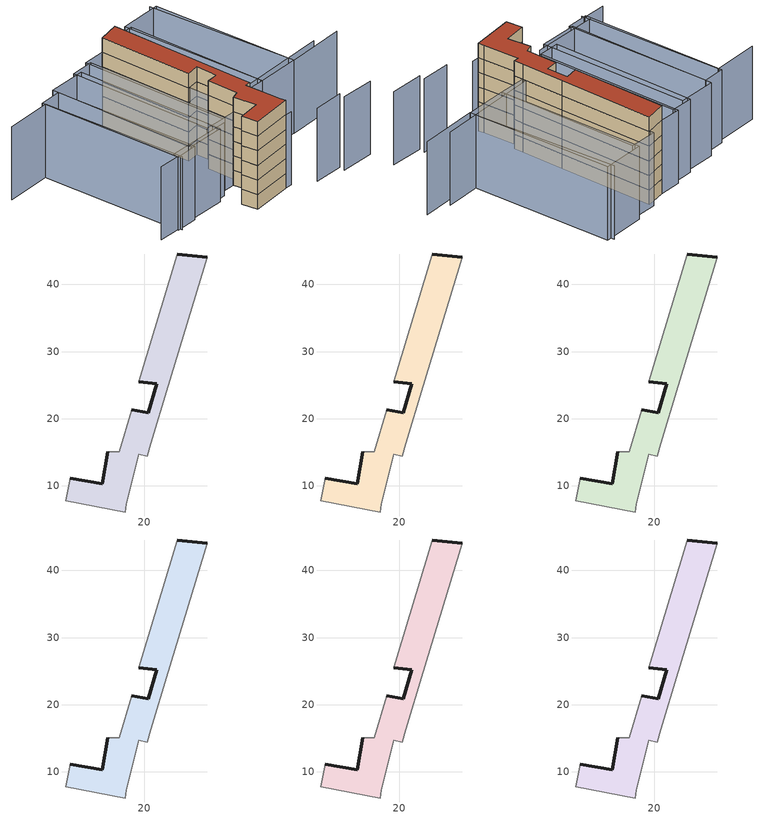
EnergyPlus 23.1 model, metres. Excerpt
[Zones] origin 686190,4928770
91636ae3e21e2e3b_F0_whole
 floor ground (EU_floor_Construction): 29.34,44.07 23.59,24.94 20.96,16.25 20.4,14.4 19.19,14.69 17.33,7.27 17.12,6.12 8.32,7.82 8.96,11.15 13.74,10.34 14.54,15.07 16.24,15.11 18.15,21.37 20.57,20.88 21.84,25.18 19.13,25.54 24.86,44.52 z0
 wall outside (EU_wall_Construction): 29.34,44.07 24.86,44.52 / 19.13,25.54 21.84,25.18 20.57,20.88 18.15,21.37 / 14.54,15.07 13.74,10.34 8.96,11.15 z0:3
 wall adiabatic (EU_wall_Construction): 24.86,44.52 19.13,25.54 / 18.15,21.37 16.24,15.11 14.54,15.07 / 8.96,11.15 8.32,7.82 17.12,6.12 17.33,7.27 19.19,14.69 20.4,14.4 20.96,16.25 23.59,24.94 29.34,44.07 z0:3
91636ae3e21e2e3b_F1_whole
 floor to 91636ae3e21e2e3b_F0_whole (EU_floor_Construction): 29.34,44.07 23.59,24.94 20.96,16.25 20.4,14.4 19.19,14.69 17.33,7.27 17.12,6.12 8.32,7.82 8.96,11.15 13.74,10.34 14.54,15.07 16.24,15.11 18.15,21.37 20.57,20.88 21.84,25.18 19.13,25.54 24.86,44.52 z3
 wall outside (EU_wall_Construction): 29.34,44.07 24.86,44.52 / 19.13,25.54 21.84,25.18 20.57,20.88 18.15,21.37 / 14.54,15.07 13.74,10.34 8.96,11.15 z3:6
 wall adiabatic (EU_wall_Construction): 24.86,44.52 19.13,25.54 / 18.15,21.37 16.24,15.11 14.54,15.07 / 8.96,11.15 8.32,7.82 17.12,6.12 17.33,7.27 19.19,14.69 20.4,14.4 20.96,16.25 23.59,24.94 29.34,44.07 z3:6
91636ae3e21e2e3b_F2_whole
 floor to 91636ae3e21e2e3b_F1_whole (EU_floor_Construction): 29.34,44.07 23.59,24.94 20.96,16.25 20.4,14.4 19.19,14.69 17.33,7.27 17.12,6.12 8.32,7.82 8.96,11.15 13.74,10.34 14.54,15.07 16.24,15.11 18.15,21.37 20.57,20.88 21.84,25.18 19.13,25.54 24.86,44.52 z6
 wall outside (EU_wall_Construction): 29.34,44.07 24.86,44.52 / 19.13,25.54 21.84,25.18 20.57,20.88 18.15,21.37 / 14.54,15.07 13.74,10.34 8.96,11.15 z6:9
 wall adiabatic (EU_wall_Construction): 24.86,44.52 19.13,25.54 / 18.15,21.37 16.24,15.11 14.54,15.07 / 8.96,11.15 8.32,7.82 17.12,6.12 17.33,7.27 19.19,14.69 20.4,14.4 20.96,16.25 23.59,24.94 29.34,44.07 z6:9
91636ae3e21e2e3b_F3_whole
 floor to 91636ae3e21e2e3b_F2_whole (EU_floor_Construction): 29.34,44.07 23.59,24.94 20.96,16.25 20.4,14.4 19.19,14.69 17.33,7.27 17.12,6.12 8.32,7.82 8.96,11.15 13.74,10.34 14.54,15.07 16.24,15.11 18.15,21.37 20.57,20.88 21.84,25.18 19.13,25.54 24.86,44.52 z9
 wall outside (EU_wall_Construction): 29.34,44.07 24.86,44.52 / 19.13,25.54 21.84,25.18 20.57,20.88 18.15,21.37 / 14.54,15.07 13.74,10.34 8.96,11.15 z9:12
 wall adiabatic (EU_wall_Construction): 24.86,44.52 19.13,25.54 / 18.15,21.37 16.24,15.11 14.54,15.07 / 8.96,11.15 8.32,7.82 17.12,6.12 17.33,7.27 19.19,14.69 20.4,14.4 20.96,16.25 23.59,24.94 29.34,44.07 z9:12
91636ae3e21e2e3b_F4_whole
 floor to 91636ae3e21e2e3b_F3_whole (EU_floor_Construction): 29.34,44.07 23.59,24.94 20.96,16.25 20.4,14.4 19.19,14.69 17.33,7.27 17.12,6.12 8.32,7.82 8.96,11.15 13.74,10.34 14.54,15.07 16.24,15.11 18.15,21.37 20.57,20.88 21.84,25.18 19.13,25.54 24.86,44.52 z12
 wall outside (EU_wall_Construction): 29.34,44.07 24.86,44.52 / 19.13,25.54 21.84,25.18 20.57,20.88 18.15,21.37 / 14.54,15.07 13.74,10.34 8.96,11.15 z12:15
 wall adiabatic (EU_wall_Construction): 24.86,44.52 19.13,25.54 / 18.15,21.37 16.24,15.11 14.54,15.07 / 8.96,11.15 8.32,7.82 17.12,6.12 17.33,7.27 19.19,14.69 20.4,14.4 20.96,16.25 23.59,24.94 29.34,44.07 z12:15
91636ae3e21e2e3b_F5_whole
 floor to 91636ae3e21e2e3b_F4_whole (EU_floor_Construction): 29.34,44.07 23.59,24.94 20.96,16.25 20.4,14.4 19.19,14.69 17.33,7.27 17.12,6.12 8.32,7.82 8.96,11.15 13.74,10.34 14.54,15.07 16.24,15.11 18.15,21.37 20.57,20.88 21.84,25.18 19.13,25.54 24.86,44.52 z15
 wall outside (EU_wall_Construction): 29.34,44.07 24.86,44.52 / 19.13,25.54 21.84,25.18 20.57,20.88 18.15,21.37 / 14.54,15.07 13.74,10.34 8.96,11.15 z15:18
 wall adiabatic (EU_wall_Construction): 24.86,44.52 19.13,25.54 / 18.15,21.37 16.24,15.11 14.54,15.07 / 8.96,11.15 8.32,7.82 17.12,6.12 17.33,7.27 19.19,14.69 20.4,14.4 20.96,16.25 23.59,24.94 29.34,44.07 z15:18
 roof outside (EU_roof_Construction): 17.33,7.27 19.19,14.69 20.4,14.4 20.96,16.25 23.59,24.94 29.34,44.07 24.86,44.52 19.13,25.54 21.84,25.18 20.57,20.88 18.15,21.37 16.24,15.11 14.54,15.07 13.74,10.34 8.96,11.15 8.32,7.82 17.12,6.12 z18
shading: 26.96,-1.02 33.84,-3.07 / 21.53,1.92 27.61,0.13 / 8.59,8.7 18.54,5.69 / 19.84,17.36 43.09,11.58 / -3.19,19.07 10.44,15.1 / -8.14,19.42 -3.28,17.96 / 47.71,9.18 35.4,12.12 / 35.4,12.12 42.77,42.94 / -5.37,49.24 4.16,46.77 / 4.16,46.77 -3.45,17.32 / 43.53,41.98 35.44,12.23 / 35.44,12.23 26.59,14.64 / 26.59,14.64 34.68,44.39 / 34.68,44.39 43.53,41.98 / 34.97,43.22 26.57,14.61 / 26.57,14.61 20.96,16.25 / 20.96,16.25 29.36,44.87 / 29.36,44.87 34.97,43.22 / 24.86,44.52 16.18,14.58 / 16.18,14.58 11.68,15.89 / 11.68,15.89 20.36,45.82 / 20.36,45.82 24.86,44.52 / 20.64,44.95 12.06,15.74 / 12.06,15.74 7.42,17.1 / 7.42,17.1 16,46.31 / 16,46.31 20.64,44.95 / 0.41,17.22 9.2,47.54 / 9.2,47.54 16.96,45.29 / 16.96,45.29 8.17,14.96 / 8.17,14.96 0.41,17.22 / 8.82,46.24 0.74,16.7 / 0.74,16.7 -3.8,17.94 / -3.8,17.94 4.29,47.48 / 4.29,47.48 8.82,46.24 z0:15
[Building]
EU S2 Campaign: North Axis=0; Terrain=City; Solar Distribution=FullExterior
[Site:Location]
Bologna: Latitude=44.5; Longitude=11.25; Time Zone=1; Elevation=37
[SizingPeriod:WeatherFileDays]
AnnualSizingPeriod: Begin Month=1; Begin Day of Month=1; End Month=12; End Day of Month=31; Day of Week for Start Day=Monday; Use Weather File Daylight Saving Period=No; Use Weather File Rain and Snow Indicators=No
[MATERIAL]
EU_InternalMass_Material: Roughness=MediumRough; Thickness=0.1; Conductivity=1; Density=1800; Specific Heat=900; Thermal Absorptance=0.9; Solar Absorptance=0.7; Visible Absorptance=0.7
[MATERIAL:NOMASS] Roughness=MediumRough; Thermal Absorptance=0.9; Solar Absorptance=0.7; Visible Absorptance=0.7
Name | Thermal Resistance
EU_wall_NoMass | 0.905828
EU_roof_NoMass | 0.37593
EU_floor_NoMass | 0.67114
[CONSTRUCTION]
EU_wall_Construction: EU_wall_NoMass
EU_roof_Construction: EU_roof_NoMass
EU_floor_Construction: EU_floor_NoMass
EU_InternalMass_Construction: EU_InternalMass_Material
[ZONE] Type=1; Multiplier=1; Ceiling Height=autocalculate; Floor Area=autocalculate; Part of Total Floor Area=Yes
Name | Volume
91636ae3e21e2e3b_F0_whole | 530.851
91636ae3e21e2e3b_F1_whole; 91636ae3e21e2e3b_F2_whole; 91636ae3e21e2e3b_F3_whole; 91636ae3e21e2e3b_F4_whole; 91636ae3e21e2e3b_F5_whole | 530.85
[INTERNALMASS] Construction=EU_InternalMass_Construction; Surface Area=176.95
Name | Zone or ZoneList
91636ae3e21e2e3b_F0_whole_EU_InternalMass | 91636ae3e21e2e3b_F0_whole
91636ae3e21e2e3b_F1_whole_EU_InternalMass | 91636ae3e21e2e3b_F1_whole
91636ae3e21e2e3b_F2_whole_EU_InternalMass | 91636ae3e21e2e3b_F2_whole
91636ae3e21e2e3b_F3_whole_EU_InternalMass | 91636ae3e21e2e3b_F3_whole
91636ae3e21e2e3b_F4_whole_EU_InternalMass | 91636ae3e21e2e3b_F4_whole
91636ae3e21e2e3b_F5_whole_EU_InternalMass | 91636ae3e21e2e3b_F5_whole
[OTHEREQUIPMENT] Fuel Type=Electricity; Design Level Calculation Method=Watts/Area; Power per Zone Floor Area=1; Fraction Latent=0; Fraction Radiant=0; Fraction Lost=0; Carbon Dioxide Generation Rate=0; EndUse Subcategory=EU_Step8_InternalGains
Name | Zone or ZoneList or Space or SpaceList | Schedule
EU_Step8_InternalGain_91636ae3e21e2e3b_F0_whole_f000 | 91636ae3e21e2e3b_F0_whole | EU_Step8_GainSchedule_91636ae3e21e2e3b_F0_whole_f000
EU_Step8_InternalGain_91636ae3e21e2e3b_F1_whole_f000 | 91636ae3e21e2e3b_F1_whole | EU_Step8_GainSchedule_91636ae3e21e2e3b_F1_whole_f000
EU_Step8_InternalGain_91636ae3e21e2e3b_F2_whole_f000 | 91636ae3e21e2e3b_F2_whole | EU_Step8_GainSchedule_91636ae3e21e2e3b_F2_whole_f000
EU_Step8_InternalGain_91636ae3e21e2e3b_F3_whole_f000 | 91636ae3e21e2e3b_F3_whole | EU_Step8_GainSchedule_91636ae3e21e2e3b_F3_whole_f000
EU_Step8_InternalGain_91636ae3e21e2e3b_F4_whole_f000 | 91636ae3e21e2e3b_F4_whole | EU_Step8_GainSchedule_91636ae3e21e2e3b_F4_whole_f000
EU_Step8_InternalGain_91636ae3e21e2e3b_F5_whole_f000 | 91636ae3e21e2e3b_F5_whole | EU_Step8_GainSchedule_91636ae3e21e2e3b_F5_whole_f000
[ZONEVENTILATION:DESIGNFLOWRATE] Schedule=EU_AlwaysOn; Design Flow Rate Calculation Method=AirChanges/Hour; Air Changes per Hour=0.73129; Ventilation Type=Natural; Fan Pressure Rise=0; Fan Total Efficiency=1; Constant Term Coefficient=1; Temperature Term Coefficient=0; Velocity Term Coefficient=0; Velocity Squared Term Coefficient=0; Minimum Indoor Temperature=-100; Maximum Indoor Temperature=100; Delta Temperature=-100; Minimum Outdoor Temperature=-100; Maximum Outdoor Temperature=100; Maximum Wind Speed=40
Name | Zone or ZoneList or Space or SpaceList
EU_ConstantAir_91636ae3e21e2e3b_F0_whole | 91636ae3e21e2e3b_F0_whole
EU_ConstantAir_91636ae3e21e2e3b_F1_whole | 91636ae3e21e2e3b_F1_whole
EU_ConstantAir_91636ae3e21e2e3b_F2_whole | 91636ae3e21e2e3b_F2_whole
EU_ConstantAir_91636ae3e21e2e3b_F3_whole | 91636ae3e21e2e3b_F3_whole
EU_ConstantAir_91636ae3e21e2e3b_F4_whole | 91636ae3e21e2e3b_F4_whole
EU_ConstantAir_91636ae3e21e2e3b_F5_whole | 91636ae3e21e2e3b_F5_whole
[HVACTEMPLATE:THERMOSTAT] Constant Heating Setpoint=20; Constant Cooling Setpoint=50
EU_HeatOnly_91636ae3e21e2e3b_F0_whole; EU_HeatOnly_91636ae3e21e2e3b_F1_whole; EU_HeatOnly_91636ae3e21e2e3b_F2_whole; EU_HeatOnly_91636ae3e21e2e3b_F3_whole; EU_HeatOnly_91636ae3e21e2e3b_F4_whole; EU_HeatOnly_91636ae3e21e2e3b_F5_whole
[HVACTEMPLATE:ZONE:IDEALLOADSAIRSYSTEM] System Availability Schedule=EU_AlwaysOn; Maximum Heating Supply Air Temperature=50; Minimum Cooling Supply Air Temperature=13; Maximum Heating Supply Air Humidity Ratio=0.0156; Minimum Cooling Supply Air Humidity Ratio=0.0077; Heating Limit=NoLimit; Cooling Limit=NoLimit; Heating Availability Schedule=EU_AlwaysOn; Cooling Availability Schedule=EU_CoolingOff; Dehumidification Control Type=ConstantSensibleHeatRatio; Cooling Sensible Heat Ratio=0.7; Dehumidification Setpoint=60; Humidification Control Type=None; Humidification Setpoint=30; Outdoor Air Method=None; Outdoor Air Flow Rate per Person=0.00944; Outdoor Air Flow Rate per Zone Floor Area=0; Outdoor Air Flow Rate per Zone=0; Demand Controlled Ventilation Type=None; Outdoor Air Economizer Type=NoEconomizer; Heat Recovery Type=None; Sensible Heat Recovery Effectiveness=0.7; Latent Heat Recovery Effectiveness=0.65
Name | Template Thermostat
91636ae3e21e2e3b_F0_whole | EU_HeatOnly_91636ae3e21e2e3b_F0_whole
91636ae3e21e2e3b_F1_whole | EU_HeatOnly_91636ae3e21e2e3b_F1_whole
91636ae3e21e2e3b_F2_whole | EU_HeatOnly_91636ae3e21e2e3b_F2_whole
91636ae3e21e2e3b_F3_whole | EU_HeatOnly_91636ae3e21e2e3b_F3_whole
91636ae3e21e2e3b_F4_whole | EU_HeatOnly_91636ae3e21e2e3b_F4_whole
91636ae3e21e2e3b_F5_whole | EU_HeatOnly_91636ae3e21e2e3b_F5_whole
[SIZING:ZONE] Zone Cooling Design Supply Air Temperature Input Method=SupplyAirTemperature; Zone Cooling Design Supply Air Temperature=13; Zone Heating Design Supply Air Temperature Input Method=SupplyAirTemperature; Zone Heating Design Supply Air Temperature=50; Zone Cooling Design Supply Air Humidity Ratio=0.008; Zone Heating Design Supply Air Humidity Ratio=0.008; Cooling Design Air Flow Method=DesignDay; Cooling Design Air Flow Rate=0; Cooling Minimum Air Flow per Zone Floor Area=0.000762; Cooling Minimum Air Flow=0; Cooling Minimum Air Flow Fraction=0.2; Heating Design Air Flow Method=DesignDay; Heating Design Air Flow Rate=0; Heating Maximum Air Flow per Zone Floor Area=0.002032; Heating Maximum Air Flow=0.141576; Heating Maximum Air Flow Fraction=0.3; Account for Dedicated Outdoor Air System=No; Dedicated Outdoor Air System Control Strategy=NeutralSupplyAir; Dedicated Outdoor Air Low Setpoint Temperature for Design=autosize; Dedicated Outdoor Air High Setpoint Temperature for Design=autosize; Zone Load Sizing Method=Sensible Load Only No Latent Load; Zone Latent Cooling Design Supply Air Humidity Ratio Input Method=HumidityRatioDifference; Zone Cooling Design Supply Air Humidity Ratio Difference=0.005; Zone Latent Heating Design Supply Air Humidity Ratio Input Method=HumidityRatioDifference; Zone Humidification Design Supply Air Humidity Ratio Difference=0.005
91636ae3e21e2e3b_F0_whole; 91636ae3e21e2e3b_F1_whole; 91636ae3e21e2e3b_F2_whole; 91636ae3e21e2e3b_F3_whole; 91636ae3e21e2e3b_F4_whole; 91636ae3e21e2e3b_F5_whole
[SCHEDULE:CONSTANT]
Name | Hourly Value
EU_AlwaysOn | 1
EU_CoolingOff | 0
[SCHEDULE:FILE] Column Number=1; Rows to Skip at Top=0; Number of Hours of Data=8760; Column Separator=Comma; Interpolate to Timestep=No; Minutes per Item=60; Adjust Schedule for Daylight Savings=Yes
Name | File
EU_Step8_GainSchedule_91636ae3e21e2e3b_F0_whole_f000 | ../../schedules/91636ae3e21e2e3b/91636ae3e21e2e3b_F0_whole_f000_gain.csv
EU_Step8_GainSchedule_91636ae3e21e2e3b_F1_whole_f000 | ../../schedules/91636ae3e21e2e3b/91636ae3e21e2e3b_F1_whole_f000_gain.csv
EU_Step8_GainSchedule_91636ae3e21e2e3b_F2_whole_f000 | ../../schedules/91636ae3e21e2e3b/91636ae3e21e2e3b_F2_whole_f000_gain.csv
EU_Step8_GainSchedule_91636ae3e21e2e3b_F3_whole_f000 | ../../schedules/91636ae3e21e2e3b/91636ae3e21e2e3b_F3_whole_f000_gain.csv
EU_Step8_GainSchedule_91636ae3e21e2e3b_F4_whole_f000 | ../../schedules/91636ae3e21e2e3b/91636ae3e21e2e3b_F4_whole_f000_gain.csv
EU_Step8_GainSchedule_91636ae3e21e2e3b_F5_whole_f000 | ../../schedules/91636ae3e21e2e3b/91636ae3e21e2e3b_F5_whole_f000_gain.csv
